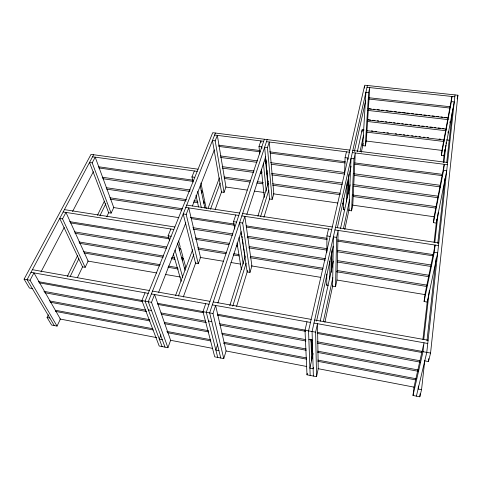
<?xml version="1.0" encoding="UTF-8"?>
<svg xmlns="http://www.w3.org/2000/svg" width="482" height="482" viewBox="0 0 482 482"><rect width="100%" height="100%" fill="white"/><g stroke="black" fill="none" stroke-linecap="round" stroke-linejoin="round"><path stroke-width="0.72" d="M328.212 285.495L326.742 285.248L326.784 274.035M326.856 252.357L326.91 235.915L328.525 228.98M329.736 279.012L329.905 261.069M331.2 272.396L331.447 252.014M332.002 249.833L331.905 257.195L331.357 259.659M335.55 286.718L336.599 237.397L338.141 230.432L336.96 280.042L335.55 286.718L332.61 286.23L333.363 236.903L336.599 237.397M344.775 209.851L343.419 209.652L343.774 198.506M344.564 173.99L345.088 157.644L346.438 151.836M346.431 201.874L347.148 182.551M347.998 159.512L348.052 158.024L345.088 157.644M347.612 197.897L348.432 176.737M348.926 173.93L348.155 183.871M351.577 210.833L353.993 158.795L355.282 152.963L352.776 205.157L351.577 210.833L348.854 210.441L351.023 158.409L353.993 158.795M362.036 131.984L362.163 129.76L364.073 129.989M364.531 88.11L364.615 86.658M365.272 145.95L368.658 92.55L369.754 87.591L366.308 141.063L365.272 145.95L362.741 145.63L365.904 92.249L368.658 92.55M424.756 360.879L428.468 361.566L430.565 353.071L457.9 95.219L364.699 85.206L308.54 330.881L310.173 375.43M428.468 361.566L428.787 358.572M455.032 94.912L426.775 352.378L416.4 396.132M413.014 395.475L422.991 351.691L424.003 342.792L413.996 387.136L413.014 395.475L419.786 396.794L420.123 393.806M419.786 396.794L421.545 389.679L424.769 360.554M426.992 340.696L436.108 258.454M437.764 243.5L444.97 178.454M446.706 162.753L452.67 108.926M434.27 252.333L435.095 245.055L424.925 294.592L424.106 301.545L427.209 302.069L437.698 252.857L434.27 252.333L424.106 301.545M443.567 170.369L444.259 164.302L434.119 216.773L433.426 222.66L436.282 223.076L446.706 170.773L443.567 170.369L433.426 222.66M451.369 101.6L451.953 96.472L441.958 150.414L441.361 155.469L444.012 155.8L454.261 101.919L451.369 101.6L441.361 155.469M422.919 339.37L427.552 299.033M434.077 242.265L436.704 219.388M443.259 162.344L444.464 151.89M418.171 388.263L418.43 386.022M423.72 339.641L429.354 290.272M434.812 242.398L438.228 212.478M443.946 162.362L445.91 145.154M446.079 143.66L446.254 142.166M444.597 150.745L444.856 149.36M447.959 133.002L448.236 131.526M449.887 122.826L450.17 121.35M457.189 98.888L457.9 95.219M316.553 376.677L318.234 368.712L317.493 323.705L315.62 332.17L316.553 376.677L306.992 374.809L305.01 330.242L306.968 321.819M324.88 322.307L332.767 285.495M344.757 229.534L349.179 208.917M361.325 152.228L363.217 143.389M313.469 367.314L313.149 368.784L309.908 368.158L313.119 353.487M323.302 321.777L332.821 277.704M343.449 228.492L349.637 199.843M360.108 151.366L363.597 135.207M311.625 358.903L312.27 355.981L312.035 348.281L311.384 351.233M331.236 269.552L331.773 267.106L331.887 258.605L331.339 261.069M347.751 194.306L348.209 192.234L348.558 183.268L348.1 185.353M320.193 321.211L333.381 261.063M340.455 228.787L350.101 184.775M357.337 151.764L362.163 129.76M306.992 374.809L307.305 373.369M326.742 285.248L327.037 283.916M343.419 209.652L343.883 207.531M316.578 321.066L333.267 246.175M337.358 227.817L351.101 166.145M354.372 151.456L365.657 100.798M311.342 349.962L311.999 346.998L311.776 339.696M367.423 85.495L312.077 331.526L313.36 376.05M311.047 340.623L311.312 339.424M311.089 341.955L311.625 339.563M223.775 358.596L226.088 350.974L215.617 305.449L212.972 313.505L223.775 358.596L214.725 356.831L202.994 311.691L205.712 303.672M249.965 272.39L251.911 265.974L244.874 216.364L242.681 223.033L249.965 272.39L247.17 271.92L239.626 222.564L242.681 223.033M272.155 199.355L273.818 193.878L269.293 141.997L267.45 147.606L272.155 199.355L269.558 198.982L264.624 147.245L267.45 147.606M236.608 306.335L247.609 270.498M263.919 217.352L269.643 198.698M232.746 306.184L246.115 263.178M260.599 216.587L268.842 190.071M217.665 344.305L215.864 350.034L218.936 350.625M229.8 305.654L245.085 256.978M257.894 216.177L268.245 183.202M267.691 183.112L268.323 181.112M266.697 172.725L267.341 170.718M266.841 174.201L267.269 172.863M265.666 161.982L266.323 159.958M265.811 163.506L266.251 162.163M217.858 303.051L241.205 231.631M246.808 214.49L265.721 156.644M267.161 139.599L209.64 312.902L220.75 358.006M264.365 139.244L206.314 312.294L217.737 357.415M234.728 228.998L233.523 221.63L235.776 214.99M259.756 153.903L258.991 146.516L260.882 140.925L261.033 142.407M167.935 347.709L170.61 340.298L154.577 294.508L151.493 302.328L167.935 347.709L159.187 346.01L141.883 300.581L145.034 292.797M198.265 263.732L200.524 257.478L188.739 207.899L186.179 214.394L198.265 263.732L195.553 263.28L183.22 213.942L186.179 214.394M224.028 192.402L225.962 187.046L217.346 135.376L215.183 140.852L224.028 192.402L221.503 192.035L212.448 140.497L215.183 140.852M183.274 297.008L195.873 262.413M215.159 209.453L221.587 191.8M178.424 295.99L193.794 254.4M210.465 209.284L220.099 183.196M184.636 268.836L185.534 266.438L183.268 258.081L181.786 257.834M160.88 334.906L159.307 339.129L162.271 339.702M175.575 295.478L192.625 249.718M208.103 208.182L219.382 177.906M182.353 260.497L183.268 258.081M203.934 203.591L204.742 201.458L206.248 208.718M181.973 259.117L182.895 256.695L180.545 248.019L179.599 250.453M203.633 202.151L204.446 200.012L202.573 190.986L201.09 190.77M179.208 249.013L180.154 246.579L178.647 241.024M201.428 191.637L202.259 189.486L200.916 183.009M201.741 193.131L202.573 190.986M158.644 292.273L185.805 222.841M192.39 206.007L214.339 149.902M215.418 133.038L148.281 301.744L165.013 347.142M169.568 240.861L168.11 235.8L170.863 229.004M193.077 182.057L191.944 176.93L194.36 170.977M57.039 326.097L60.395 319.09L33.939 272.884L30.041 280.247L57.039 326.097L51.592 325.037L47.073 317.493L48.399 314.806M85.163 267.341L88.14 261.123L65.956 212.411L62.533 218.87L85.163 267.341L82.573 266.889L59.726 218.418L62.533 218.87M111.119 213.116L113.77 207.579L95.207 157.168L92.195 162.85L111.119 213.116L108.661 212.731L89.532 162.47L92.195 162.85M77.439 277.554L82.651 266.733M106.751 216.683L108.709 212.628M70.282 276.276L78.855 258.768M99.961 215.665L105.901 203.543M67.287 276.469L77.56 255.623M97.442 215.267L104.401 201.145M40.988 271.932L64.239 227.438M72.571 211.502L93.394 171.652M93.659 154.728L27.064 279.705L54.309 325.567M32.312 288.531L29.39 287.995L24.1 279.168L91.02 154.367L198.054 169.194M367.019 87.296L454.827 96.78M368.64 97.707L450.64 106.805M368.555 98.997L449.652 108.022M369.001 108.697L371.224 108.95M373.454 109.203L374.936 109.372M377.165 109.625L379.394 109.884M381.617 110.137L383.847 110.39M386.076 110.643L388.299 110.896M389.787 111.065L392.011 111.324M394.24 111.577L396.463 111.83M398.692 112.083L400.922 112.336M402.404 112.505L405.374 112.848M406.856 113.017L409.085 113.27M411.315 113.523L413.538 113.776M415.767 114.035L417.99 114.288M419.479 114.457L421.702 114.71M423.931 114.963L426.16 115.216M428.384 115.475L429.872 115.644M432.095 115.897L434.324 116.15M436.553 116.403L438.777 116.656M441.006 116.915L442.488 117.084M444.717 117.337L446.947 117.59M367.965 108.83L447.766 117.945M367.868 110.408L448.218 119.62M367.585 119.65L370.556 120M372.785 120.259L375.014 120.524M377.243 120.783L378.725 120.958M380.955 121.217L383.184 121.482M385.413 121.741L386.895 121.916M389.125 122.175L391.354 122.44M393.583 122.699L395.071 122.874M397.295 123.139L399.524 123.398M401.753 123.657L403.241 123.832M405.464 124.097L407.694 124.356M409.923 124.621L411.411 124.796M413.634 125.055L415.864 125.314M418.093 125.579L419.581 125.754M421.81 126.013L424.033 126.272M426.263 126.537L427.751 126.712M429.98 126.971L432.203 127.236M434.433 127.495L435.921 127.67M438.15 127.929L440.373 128.194M442.603 128.453L444.091 128.628M367.296 119.916L446.392 129.206M367.2 121.44L446.103 130.743M371.399 130.869L372.887 131.05M375.117 131.321L376.605 131.496M383.298 132.303L384.787 132.484M387.016 132.755L388.504 132.93M395.198 133.737L396.686 133.918M399.656 134.273L401.144 134.454M403.38 134.725L404.862 134.906M407.097 135.171L408.579 135.352M411.556 135.707L413.044 135.888M415.273 136.159L416.761 136.334M418.991 136.605L420.479 136.786M423.455 137.141L424.943 137.322M427.173 137.593L428.661 137.768M439.072 139.027L440.56 139.202M446.507 139.919L449.182 140.244M366.651 130.646L444.338 140.015M366.561 132.116L444.061 141.497M366.007 141.027L442.374 150.468M349.866 150.095L212.707 132.695L145.076 301.16L162.097 346.576M352.806 150.468L447.615 162.494M214.623 135.026L263.684 141.28M266.486 141.642L349.384 152.21M352.33 152.583L447.368 164.699M258.991 146.516L261.804 146.877L261.955 148.354M218.533 145.16L259.424 150.492M269.619 151.824L345.287 161.693M354.866 162.94L442.41 174.357M218.744 146.414L260.298 151.848M270.468 153.174L345.245 162.958M354.83 164.211L442.139 175.629M264.992 161.289L266.468 161.488M220.37 155.927L257.496 160.886M270.607 162.639L344.865 172.562M353.661 173.737L440.223 185.299M220.623 157.451L256.924 162.314M271.487 164.266L344.811 174.098M354.336 175.376L440.668 186.95M222.196 166.639L254.086 171.002M260.762 171.917L262.25 172.116M271.595 173.4L342.208 183.058M353.192 184.558L438.072 196.168M222.443 168.11L253.52 172.375M260.178 173.291L261.66 173.496M271.728 174.876L342.166 184.54M353.86 186.142L437.783 197.662M92.556 156.795L197.18 171.369M223.961 176.996L250.646 180.726M257.316 181.66L263.244 182.485M272.547 183.787L340.31 193.264M352.734 194.999L436.74 206.748M224.202 178.418L250.08 182.045M256.737 182.979L262.654 183.811M272.673 185.215L340.268 194.698M353.408 196.542L435.716 208.085M191.944 176.93L194.782 177.334M98.358 166.724L193.276 180.214M98.822 167.947L192.758 181.334M225.672 187.004L247.164 190.077M254.574 191.131L264.208 192.511M273.451 193.83L337.755 203.012M342.19 203.645L343.666 203.856M352.294 205.085L434.734 216.858M102.262 177.231L190.33 190.022M102.829 178.72L189.842 191.396M106.167 187.685L186.522 199.608M193.963 200.711L197.68 201.265M106.697 189.119L186.118 200.94M193.541 202.042L198 202.705M186.739 205.097L239.614 213.032M242.639 213.484L332.297 226.938M335.496 227.42L438.789 242.916M185.805 207.453L238.801 215.448M241.837 215.906L331.724 229.462M334.93 229.944L438.493 245.567M109.92 197.783L182.726 208.808M110.432 199.168L181.587 209.971M233.523 221.63L236.572 222.1M326.91 235.915L330.134 236.409M190.312 217.292L234.379 224.064M246.206 225.877L327.151 238.313M337.725 239.94L433.505 254.653M191.372 218.617L234.487 225.257M246.374 227.088L327.145 239.524M337.695 241.145L433.258 255.864M113.547 207.543L178.864 217.623M192.848 227.661L232.927 233.939M247.724 236.258L327.037 248.682M337.527 250.327L431.324 265.022M193.198 229.119L232.432 235.282M247.194 237.602L327.031 250.146M337.514 251.797L430.998 266.48M64.407 209.622L174.846 226.998M63.16 211.972L173.851 229.474M195.331 237.939L229.348 243.368M249.236 246.549L325.44 258.714M337.346 260.617L429.143 275.276M195.668 239.349L228.86 244.663M236.24 245.844L237.716 246.079M248.694 247.838L325.434 260.123M337.316 262.027L428.853 276.686M168.11 235.8L171.122 236.282M69.673 221.654L169.001 237.638M70.215 222.835L169.345 238.819M197.728 247.844L226.48 252.52M233.848 253.719L239.012 254.556M250.688 256.454L323.109 268.233M337.177 270.523L427.046 285.133M198.054 249.2L225.998 253.755M233.348 254.954L239.235 255.918M250.146 257.695L322.374 269.468M336.406 271.758L426.769 286.483M74.342 231.83L166.652 246.959M75.011 233.27L166.248 248.26M200.036 257.394L223.57 261.286M230.92 262.503L240.482 264.088M251.351 265.883L320.783 277.367M336.996 280.048L425.046 294.616M78.994 241.934L163.452 256.026M171.604 257.382L174.568 257.876M79.626 243.32L163.139 257.286M171.267 258.647L174.966 259.262M83.464 251.67L160.265 264.702M168.393 266.082L177.256 267.582M84.085 253.008L159.777 265.877M167.935 267.269L178.328 269.034M87.79 261.063L156.789 272.963M165.688 274.493L180.527 277.054M32.408 269.685L149.342 290.532M152.517 291.098L209.989 301.34M213.279 301.931L311.167 319.379M314.668 320.006L428.106 340.232M30.987 272.354L148.209 293.363M151.39 293.936L209.007 304.263M212.309 304.853L310.468 322.446M313.975 323.073L427.751 343.467M38.337 281.645L142.539 300.587M157.475 303.305L203.061 311.589M217.334 314.186L305.594 330.23M317.144 332.333L422.78 351.535M24.1 279.168L30.041 280.247M141.883 300.581L151.493 302.328M202.994 311.691L212.972 313.505M305.01 330.242L315.62 332.17M422.991 351.691L430.565 353.071M38.982 282.771L142.226 301.575M157.867 304.425L203.35 312.704M217.611 315.306L305.606 331.327M317.162 333.43L421.792 352.487M148.36 309.926L151.511 310.504M208.519 321.018L211.785 321.621M308.854 339.515L312.324 340.153M43.928 291.327L146.016 310.167M160.916 312.92L205.332 321.114M219.605 323.747L305.883 339.671M317.367 341.792L419.858 360.711M44.712 292.688L146.528 311.523M161.392 314.27L206.417 322.597M219.913 325.097L305.943 341.003M317.409 343.124L420.28 362.151M49.447 300.907L149.504 319.644M164.284 322.416L208.417 330.682M221.847 333.195L306.166 348.992M317.584 351.131L418.448 370.019M50.212 302.22L149.938 320.934M164.736 323.711L208.748 331.971M222.142 334.49L306.221 350.269M317.626 352.408L418.141 371.273M55.508 310.263L152.794 328.742M166.784 331.399L210.658 339.732M223.973 342.256L306.468 357.927M317.801 360.078L416.388 378.804M55.496 311.384L153.27 329.989M167.254 332.652L210.881 340.955M223.528 343.359L306.522 359.15M317.843 361.307L415.357 379.858M59.901 318.994L156.686 337.617M170.658 340.31L212.713 348.402M226.022 350.962L306.763 366.501M318.012 368.664L414.412 387.215M47.073 317.493L49.833 318.03M418.087 389.01L421.545 389.679M173.309 253.881L181.22 281.368M175.002 250.025L182.762 277.505M177.587 243.091L185.046 270.324M195.981 195.246L198.56 206.965M197.789 191.252L201.265 207.368M200.223 185.883L204.886 208.122M237.017 242.994L241.355 269.516M239.018 237.566L243.217 264.088M241.512 233.216L241.735 234.698M241.964 236.18L242.187 237.662M242.392 239L243.205 244.326M243.428 245.808L243.657 247.29M243.832 248.441L244.157 250.562M244.332 251.731L245.121 256.912M261.371 169.417L264.293 197.493M263.425 163.133L266.227 191.215M265.245 157.572L267.872 184.992M310.998 339.232L311.685 360.735"/></g></svg>
